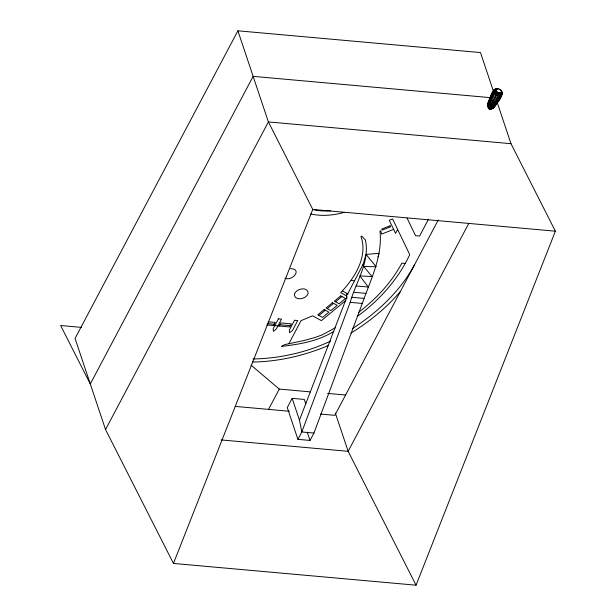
<?xml version="1.0" encoding="UTF-8"?>
<svg xmlns="http://www.w3.org/2000/svg" width="616" height="616" viewBox="0 0 616 616"><rect width="100%" height="100%" fill="white"/><g stroke="black" fill="none" stroke-linecap="round" stroke-linejoin="round"><path stroke-width="0.92" d="M393.639 229.368L381.55 234.126L380.834 230.769L379.964 231.015C382.721 256.741 370.509 279.91 362.3 303.426L313.944 433.056L310.033 440.44L297.905 439.354L301.817 431.97L350.173 302.34C355.917 281.928 370.201 261.762 365.404 239.978L361.838 236.159L360.968 236.405C368.183 257.065 354.454 278.247 340.694 292.646L347.062 296.15M501.124 90.521C504.766 94.371 497.52 104.366 493.585 105.167C489.497 104.951 487.664 100.277 490.413 97.082C491.191 92.685 495.033 86.248 500.107 89.497C501.994 90.29 501.871 93.47 499.453 92.993L499.145 95.557L491.514 108.739C486.478 108.562 486.494 102.125 490.128 99.861L489.05 100.855L487.502 104.705M501.409 92.123L502.209 94.209C499.745 97.551 493.054 94.133 493.816 90.206L497.335 88.712M499.453 92.993L496.773 91.707L496.042 89.566M491.514 108.739L492.977 108.539L493.924 107.138M501.501 91.63L502.348 93.439L498.475 100.932L493.493 108.193M496.219 103.419L495.88 104.836L493.816 107.715M498.737 92.854L498.028 95.349L490.667 108.578M347.393 294.494L363.009 264.495L366.043 254.439L379.017 253.322L377.947 256.857M492.638 93.724L490.821 96.473L487.395 105.282M487.502 105.929L493.824 91.83L496.049 90.606M313.944 433.056L301.817 431.97L299.445 420.112L346.646 297.628L346.6 293.886M496.958 101.771L510.98 143.69L555.378 231.192L416.062 585.2L173.458 563.432L312.774 209.425L268.384 121.922L237.899 30.8L480.495 52.568L493.608 91.746M487.833 106.591L494.263 92.708L496.327 91.168M488.357 107.23L494.956 93.555L496.773 91.707M498.013 92.585L489.82 108.254M489.035 107.8L497.343 92.192M488.75 108.878L489.62 107.23M489.258 109.171L490.12 107.523M489.797 109.379L490.667 107.731M490.344 109.479L491.206 107.831M490.844 109.471L491.714 107.823M491.275 109.355L492.145 107.7M237.899 30.8L75.06 338.438L105.536 429.552L173.458 563.432M105.536 429.552L268.384 121.922L510.98 143.69M273.535 325.51L275.175 322.414L268.484 321.814M279.194 326.018L280.834 322.923L291.353 323.87L289.713 326.965L266.844 324.917M288.85 343.743L301.07 320.666L312.612 315.8L321.367 320.62L345.753 300.516M268.53 409.386L279.271 389.089L310.533 391.892M305.805 403.965L304.289 399.43L292.161 398.336L287.272 407.569L297.905 439.354M397.651 229.46L395.572 233.395L389.274 220.266L392.608 218.957L409.74 254.647C398.105 279.41 379.464 300.323 357.426 316.331M428.505 219.188L419.573 236.059L415.531 235.697L407.068 218.072M438.23 220.012L334.835 415.338L320.482 414.052M468.699 223.57L348.14 451.32L416.062 585.2M414.63 264.595C400.285 291.183 377.577 312.412 352.375 328.628M490.821 96.473L488.557 102.064C488.973 104.966 493.008 107.069 495.51 105.382L496.103 104.05M487.934 105.559C486.563 107.846 491.098 110.372 492.538 108.254M492.3 108.724L500.192 95.542L500.123 92.978M494.448 106.399L496.011 104.173L495.88 103.442M492.977 108.539L501.093 95.295L500.692 92.823M400.431 291.422C386.425 307.954 369.346 321.721 350.951 333.094M318.957 315.469L325.34 310.21M327.25 308.631L333.633 303.372M335.551 301.794L341.934 296.527M358.45 312.443C375.983 299.106 391.445 282.636 401.863 263.124L405.058 263.494M487.826 104.219L488.342 103.881M335.558 327.666L322.045 334.927L314.93 337.53L303.927 340.533L284.584 344.66L281.597 346.361C299.599 344.321 318.156 341.195 333.787 331.4M330.6 341.102C306.46 352.498 279.733 358.489 253.045 358.974M328.336 345.499C304.404 355.686 278.555 361.638 252.514 362.054M493.678 90.976L495.949 90.059M498.721 88.835L495.834 88.866M489.643 100.462L490.413 100.254M496.319 89.158L494.248 89.566L490.274 97.821C490.736 101.07 495.256 103.434 498.059 101.54L501.778 94.841L501.139 92.531M494.933 89.112L496.758 88.866M496.881 88.85L497.998 88.696M363.009 264.495L363.663 266.443L376.199 266.759L366.043 254.439M290.506 268.653C302.903 268.923 291.953 281.866 284.823 278.085M490.967 97.698L253.138 76.361L90.298 383.991L60.622 325.51L81.635 327.396M312.774 209.425L555.378 231.192M351.166 280.449L354.408 280.742M356.148 285.947L368.276 287.041L359.798 275.876L372.126 276.576L363.663 266.443M353.823 292.277L365.95 293.362M351.898 297.312L364.025 298.398M350.173 302.34L362.3 303.426M267.529 323.631L274.212 324.232M279.88 324.74L290.39 325.679M327.589 393.424L345.584 395.033M235.289 406.406L289.366 411.257M221.105 439.924L348.14 451.32L335.335 413.051M342.611 291.068L347.955 294.009M251.059 365.157L279.271 389.089M346.993 297.998L346.646 297.628L346.87 298.46M501.763 91.699L500.685 89.982M501.409 91.083L502.202 92.577M307.299 432.27L310.033 440.44M292.161 398.336L299.445 420.112M500.107 89.497L500.169 90.098M343.99 212.428A52.114 33.641 -18.5 0 1 310.718 213.96M330.576 210.757A45.8 29.56 -18.5 0 1 312.782 209.509M294.394 294.271C294.494 301.609 306.737 299.045 308.131 293.362C308.031 286.024 295.796 288.588 294.394 294.271M278.378 318.819L273.15 328.698L273.427 331.316L276.322 328.983L281.558 319.103L278.378 318.819M294.556 320.274L289.327 330.153L289.605 332.763L292.5 330.438L297.728 320.559L294.556 320.274M324.147 309.555L317.771 314.822L322.522 317.433L328.898 312.173L324.147 309.555M332.447 302.718L326.064 307.977L330.815 310.595L337.198 305.328L332.447 302.718M340.74 295.873L334.365 301.139L339.116 303.75L345.491 298.49L340.74 295.873M390.059 225.787L381.712 229.075L382.22 230.122L390.559 226.842L390.059 225.787"/></g></svg>
